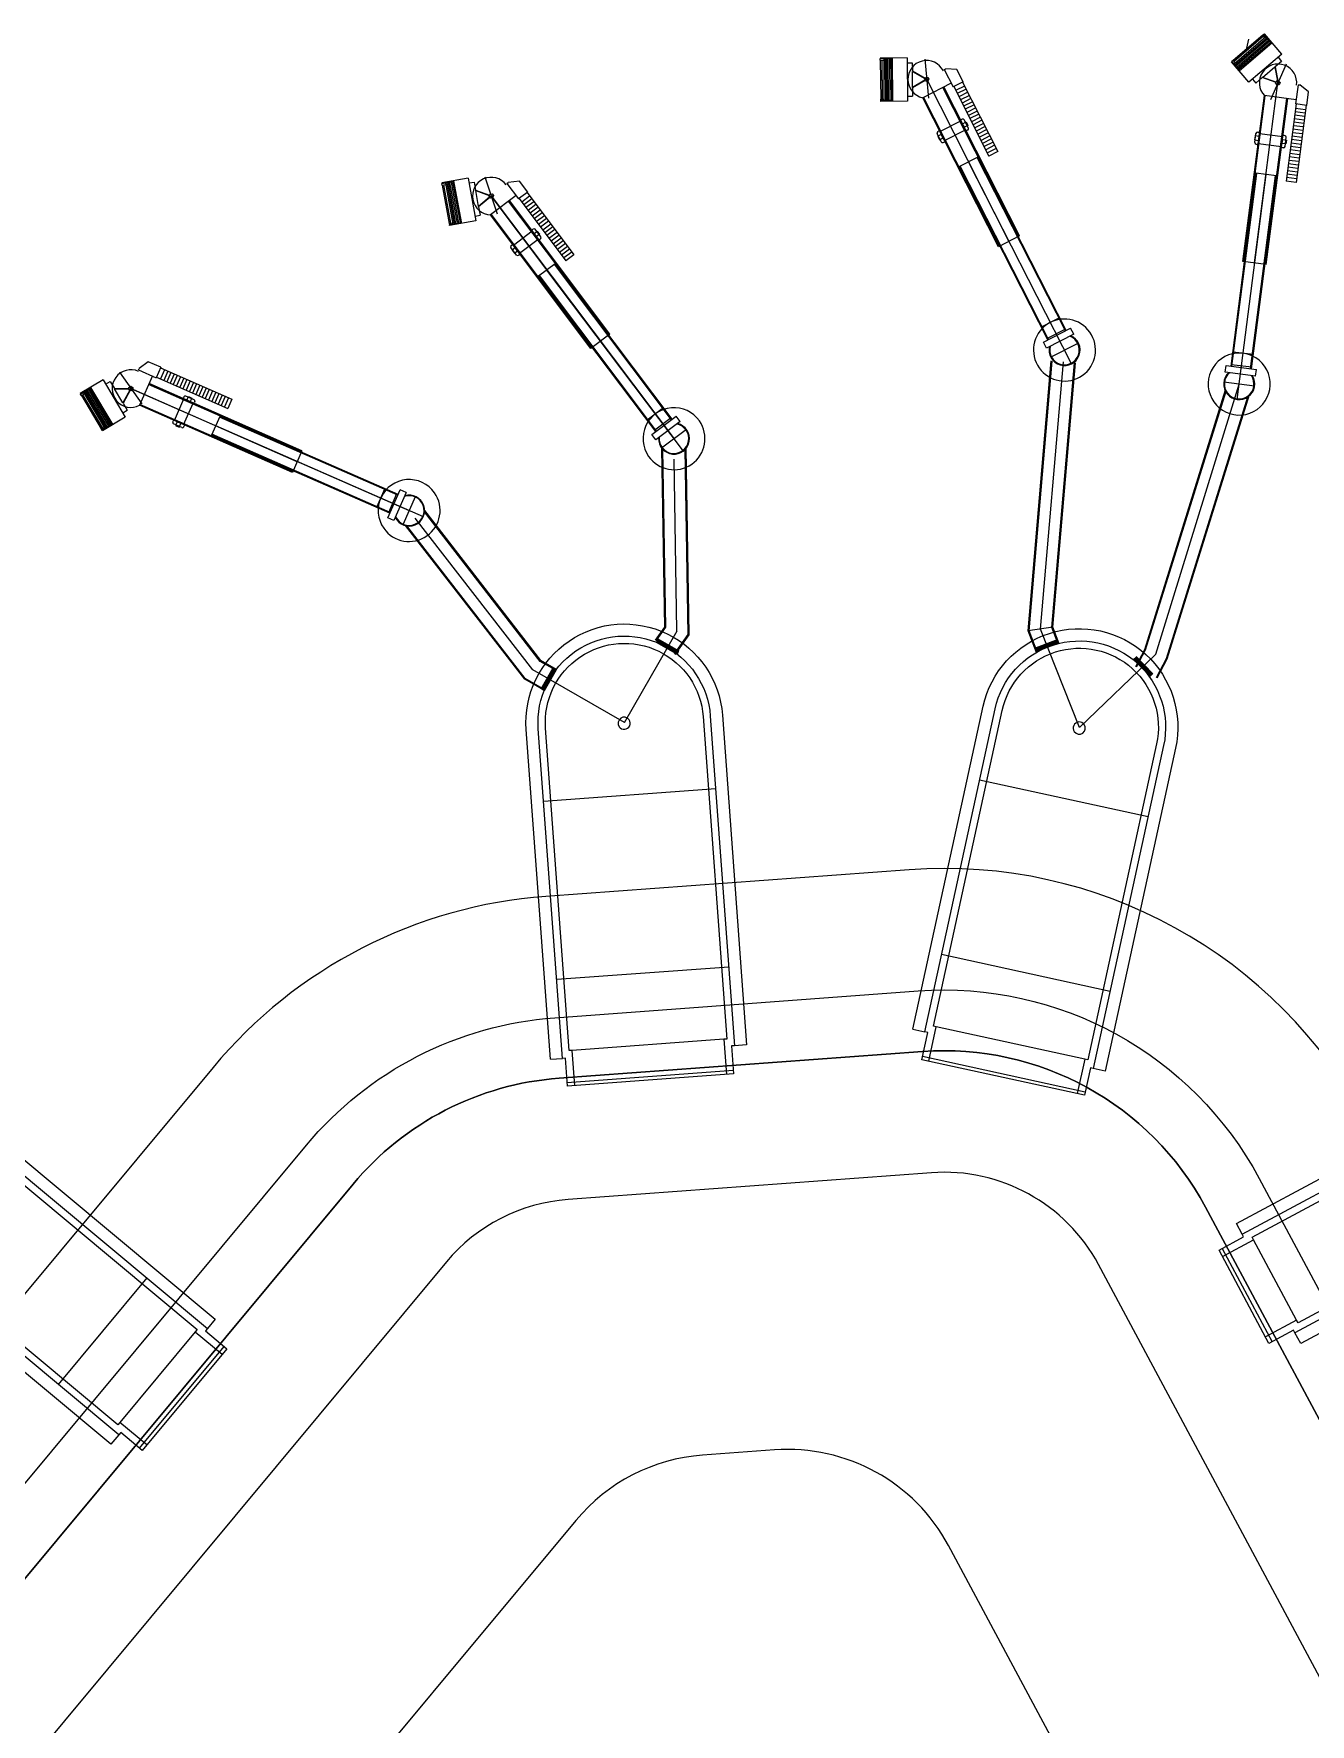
# Model space of a CAD drawing. Header units: millimetres. Extents: x 152904052 to 153933663, y 538271515 to 539240469.
# Drawn here: x 153549553 to 153550604, y 539115030 to 539116421 of the extents above; entities that cross this region are included whole.
import ezdxf

# ---------------------------------------------------------------- set-up
doc = ezdxf.new("R2010")
doc.units = ezdxf.units.MM
doc.layers.add('BORD', color=7, linetype='Continuous')

msp = doc.modelspace()

# ---------------------------------------------------------------- linework, layer by layer
at = {"layer": 'BORD', "color": 133, "flags": 128}
for points in [[(153550566.1, 539116420.9), (153550565.6, 539116420.4)], [(153550580.3, 539116404.1), (153550566.1, 539116420.9)], [(153550564.7, 539116419.7), (153550540.3, 539116398.9)], [(153550565.4, 539116418.8), (153550541.1, 539116398)], [(153550567.3, 539116418.3), (153550541.2, 539116396)], [(153550568.1, 539116417.4), (153550541.9, 539116395.1)], [(153550568.8, 539116416.6), (153550542.6, 539116394.3)], [(153550569.6, 539116415.7), (153550543.5, 539116393.3)], [(153550570.5, 539116414.7), (153550544.3, 539116392.4)], [(153550571.3, 539116413.7), (153550545.1, 539116391.4)], [(153550572.4, 539116413.4), (153550545.3, 539116390.2)], [(153550551.6, 539116408.9), (153550553.3, 539116416.4)], [(153550552.5, 539116409.3), (153550553.2, 539116408.4)], [(153550564.6, 539116419.7), (153550565.5, 539116420.5)], [(153550564.6, 539116419.7), (153550566.4, 539116417.6)], [(153550571.9, 539116413), (153550565.5, 539116420.5)], [(153550259.7, 539116400.4), (153550249.8, 539116400.3)], [(153550249.8, 539116399.1), (153550249.8, 539116400.3)], [(153550249.8, 539116399.1), (153550252.7, 539116399.1)], [(153550271.9, 539116401.1), (153550249.9, 539116400.9)], [(153550249.9, 539116400.9), (153550249.9, 539116400.3)], [(153550249.9, 539116399.1), (153550250.2, 539116367.1)], [(153550251.1, 539116399.1), (153550251.3, 539116367.1)], [(153550252.7, 539116400.3), (153550252.9, 539116365.9)], [(153550253.8, 539116400.3), (153550254.1, 539116365.9)], [(153550254.9, 539116400.3), (153550255.2, 539116365.9)], [(153550256.2, 539116400.4), (153550256.5, 539116366)], [(153550257.5, 539116400.4), (153550257.8, 539116366)], [(153550258.7, 539116400.4), (153550259, 539116366)], [(153550259.7, 539116401), (153550260, 539116365.3)], [(153550271.9, 539116401.1), (153550272.2, 539116365.4)], [(153550271.9, 539116397.1), (153550276.2, 539116397.1)], [(153550276.2, 539116397.1), (153550276.3, 539116390.3)], [(153550286.5, 539116399.9), (153550289.5, 539116368)], [(153550538.9, 539116397.7), (153550539.4, 539116398.1)], [(153550553.2, 539116381), (153550538.9, 539116397.7)], [(153550540.2, 539116399), (153550539.3, 539116398.2)], [(153550545.7, 539116390.7), (153550539.3, 539116398.2)], [(153550540.2, 539116399), (153550542.1, 539116396.8)], [(153550580.3, 539116404.1), (153550553.2, 539116381)], [(153550564.5, 539116385), (153550574.5, 539116393.6)], [(153550583.9, 539116395.8), (153550571, 539116366.5)], [(153550574.5, 539116393.6), (153550576.7, 539116381.9)], [(153550580, 539116398.2), (153550574.8, 539116393.8)], [(153550574.8, 539116393.8), (153550577, 539116382)], [(153550577.3, 539116401.5), (153550580, 539116398.2)], [(153550250.1, 539116383.1), (153550251.2, 539116383.1)], [(153550276.3, 539116390.3), (153550286.7, 539116384.3)], [(153550276.4, 539116376.7), (153550276.3, 539116389.9)], [(153550276.3, 539116389.9), (153550286.6, 539116384.1)], [(153550286.6, 539116382.7), (153550276.4, 539116376.7)], [(153550286.8, 539116382.5), (153550276.4, 539116376.4)], [(153550308.3, 539116380.2), (153550284.8, 539116368.3)], [(153550286.6, 539116384.1), (153550286.2, 539116383.4)], [(153550286.2, 539116383.4), (153550289.9, 539116383.4)], [(153550286.2, 539116383.4), (153550286.6, 539116382.7)], [(153550286.7, 539116384.3), (153550287.1, 539116385)], [(153550287.1, 539116381.8), (153550286.8, 539116382.5)], [(153550287.1, 539116385), (153550289, 539116385)], [(153550289, 539116381.8), (153550287.1, 539116381.8)], [(153550288.1, 539116381.8), (153550288, 539116385)], [(153550289, 539116385), (153550289.9, 539116383.4)], [(153550289.9, 539116383.4), (153550289, 539116381.8)], [(153550302.6, 539116391.4), (153550303.8, 539116392)], [(153550302.6, 539116391.4), (153550309.9, 539116377.1)], [(153550313, 539116391.5), (153550303.8, 539116392)], [(153550318.2, 539116381.4), (153550309.9, 539116377.1)], [(153550318.2, 539116381.4), (153550313, 539116391.5)], [(153550317.6, 539116381.1), (153550346.6, 539116324)], [(153550556.2, 539116383.6), (153550559, 539116380.3)], [(153550564.2, 539116384.8), (153550559, 539116380.3)], [(153550575.6, 539116380.7), (153550564.2, 539116384.8)], [(153550575.7, 539116381), (153550564.5, 539116385)], [(153550575.3, 539116380), (153550575.6, 539116380.7)], [(153550576.5, 539116378.6), (153550575.3, 539116380)], [(153550575.9, 539116381.8), (153550575.7, 539116381)], [(153550576.7, 539116381.9), (153550575.9, 539116381.8)], [(153550575.9, 539116381.8), (153550578.3, 539116378.9)], [(153550575.9, 539116379.3), (153550578.3, 539116381.4)], [(153550578.3, 539116378.9), (153550576.5, 539116378.6)], [(153550577, 539116382), (153550577.7, 539116382.1)], [(153550577.7, 539116382.1), (153550578.9, 539116380.7)], [(153550578.9, 539116380.7), (153550578.3, 539116378.9)], [(153550593.8, 539116379), (153550591.7, 539116363.1)], [(153550593.8, 539116379), (153550595.1, 539116378.9)], [(153550250.1, 539116367.1), (153550252.9, 539116367.1)], [(153550250.1, 539116367.1), (153550250.1, 539116365.9)], [(153550260, 539116366), (153550250.1, 539116365.9)], [(153550250.2, 539116365.2), (153550250.2, 539116365.9)], [(153550272.2, 539116365.4), (153550250.2, 539116365.2)], [(153550272.2, 539116369.5), (153550276.4, 539116369.5)], [(153550276.4, 539116376.4), (153550276.4, 539116369.5)], [(153550347.1, 539116245.7), (153550284.8, 539116368.3)], [(153550347.8, 539116246.1), (153550285.5, 539116368.7)], [(153550363.7, 539116254.2), (153550301.5, 539116376.8)], [(153550364.4, 539116254.5), (153550302.2, 539116377.1)], [(153550310.3, 539116377.4), (153550339.3, 539116320.3)], [(153550319.3, 539116377.9), (153550311.9, 539116374.2)], [(153550320.6, 539116375.3), (153550313.2, 539116371.6)], [(153550321.9, 539116372.7), (153550314.5, 539116369)], [(153550323.2, 539116370.2), (153550315.8, 539116366.5)], [(153550324.5, 539116367.6), (153550317.2, 539116363.9)], [(153550325.8, 539116365), (153550318.5, 539116361.3)], [(153550548.3, 539116233.6), (153550566.1, 539116370)], [(153550549.1, 539116233.5), (153550566.8, 539116369.9)], [(153550592.1, 539116366.6), (153550566.1, 539116370)], [(153550566.8, 539116231.2), (153550584.6, 539116367.6)], [(153550567.6, 539116231.1), (153550585.3, 539116367.5)], [(153550602.4, 539116373.2), (153550595.1, 539116378.9)], [(153550601, 539116361.9), (153550602.4, 539116373.2)], [(153550327.1, 539116362.5), (153550319.8, 539116358.8)], [(153550328.4, 539116359.9), (153550321.1, 539116356.2)], [(153550329.7, 539116357.3), (153550322.4, 539116353.6)], [(153550331, 539116354.8), (153550323.7, 539116351.1)], [(153550332.3, 539116352.2), (153550325, 539116348.5)], [(153550592.2, 539116363.1), (153550583.9, 539116299.6)], [(153550599.1, 539116352.7), (153550591, 539116353.8)], [(153550599.5, 539116355.6), (153550591.4, 539116356.7)], [(153550601, 539116361.9), (153550591.7, 539116363.1)], [(153550599.9, 539116358.4), (153550591.7, 539116359.5)], [(153550600.3, 539116362), (153550592.1, 539116298.5)], [(153550300.1, 539116332), (153550296.7, 539116338.8)], [(153550297.2, 539116340.4), (153550297.9, 539116340.8)], [(153550300.1, 539116338), (153550297.2, 539116336.6)], [(153550299, 539116340.4), (153550316.3, 539116349.2)], [(153550301.5, 539116335.2), (153550300.1, 539116338)], [(153550302.8, 539116333), (153550320.1, 539116341.8)], [(153550317.4, 539116350.7), (153550316.7, 539116350.3)], [(153550317.6, 539116346.9), (153550320.5, 539116348.4)], [(153550319.1, 539116344.1), (153550317.6, 539116346.9)], [(153550322.5, 539116343.3), (153550319, 539116350.1)], [(153550321.9, 539116345.5), (153550319.1, 539116344.1)], [(153550320.5, 539116348.4), (153550321.9, 539116345.5)], [(153550322, 539116341.7), (153550321.2, 539116341.3)], [(153550333.6, 539116349.7), (153550326.3, 539116345.9)], [(153550334.9, 539116347.1), (153550327.6, 539116343.4)], [(153550336.2, 539116344.5), (153550328.9, 539116340.8)], [(153550337.5, 539116342), (153550330.2, 539116338.2)], [(153550338.8, 539116339.4), (153550331.5, 539116335.7)], [(153550558.2, 539116331.4), (153550559.1, 539116338.9)], [(153550560.5, 539116339.9), (153550561.3, 539116339.8)], [(153550562, 539116338.9), (153550581.3, 539116336.4)], [(153550597.3, 539116338.5), (153550589.1, 539116339.5)], [(153550597.6, 539116341.3), (153550589.5, 539116342.4)], [(153550598, 539116344.2), (153550589.9, 539116345.2)], [(153550598.4, 539116347), (153550590.2, 539116348.1)], [(153550598.7, 539116349.9), (153550590.6, 539116350.9)], [(153550297.2, 539116336.6), (153550298.7, 539116333.7)], [(153550298.7, 539116333.7), (153550301.5, 539116335.2)], [(153550301.7, 539116331.5), (153550302.5, 539116331.8)], [(153550340.1, 539116336.8), (153550332.8, 539116333.1)], [(153550341.4, 539116334.3), (153550334.1, 539116330.6)], [(153550342.7, 539116331.7), (153550335.4, 539116328)], [(153550344, 539116329.1), (153550336.7, 539116325.4)], [(153550345.3, 539116326.6), (153550338, 539116322.9)], [(153550346.6, 539116324), (153550339.3, 539116320.3)], [(153550558.4, 539116336.8), (153550558, 539116333.6)], [(153550558, 539116333.6), (153550561.2, 539116333.2)], [(153550561.6, 539116336.4), (153550558.4, 539116336.8)], [(153550559.2, 539116330), (153550560, 539116329.9)], [(153550560.9, 539116330.7), (153550580.2, 539116328.1)], [(153550561.2, 539116333.2), (153550561.6, 539116336.4)], [(153550580.6, 539116330.7), (153550581.1, 539116333.8)], [(153550583.8, 539116330.2), (153550580.6, 539116330.7)], [(153550581.7, 539116327.1), (153550580.9, 539116327.2)], [(153550581.1, 539116333.8), (153550584.2, 539116333.4)], [(153550583, 539116337), (153550582.2, 539116337.1)], [(153550583.1, 539116328.1), (153550584, 539116335.7)], [(153550584.2, 539116333.4), (153550583.8, 539116330.2)], [(153550595.4, 539116324.2), (153550587.3, 539116325.3)], [(153550595.8, 539116327.1), (153550587.6, 539116328.1)], [(153550596.2, 539116329.9), (153550588, 539116331)], [(153550596.5, 539116332.8), (153550588.4, 539116333.8)], [(153550596.9, 539116335.6), (153550588.8, 539116336.7)], [(153550330.2, 539116319.4), (153550315.1, 539116311.7)], [(153550387.7, 539116169), (153550315.1, 539116311.7)], [(153550388.4, 539116169.3), (153550315.7, 539116312)], [(153550407.3, 539116149.3), (153550322.6, 539116315.5)], [(153550402.2, 539116176.4), (153550329.6, 539116319)], [(153550402.9, 539116176.7), (153550330.2, 539116319.4)], [(153550593.6, 539116310), (153550585.4, 539116311)], [(153550593.9, 539116312.8), (153550585.8, 539116313.9)], [(153550594.3, 539116315.7), (153550586.2, 539116316.7)], [(153550594.7, 539116318.5), (153550586.5, 539116319.6)], [(153550595, 539116321.4), (153550586.9, 539116322.4)], [(153549910.7, 539116302.1), (153549889.1, 539116298.1)], [(153549898.8, 539116299.3), (153549889.1, 539116297.5)], [(153549889.1, 539116298.1), (153549889.2, 539116297.5)], [(153549889.3, 539116296.3), (153549889.1, 539116297.5)], [(153549889.3, 539116296.3), (153549892.1, 539116296.8)], [(153549889.4, 539116296.3), (153549895.1, 539116264.8)], [(153549890.5, 539116296.5), (153549896.2, 539116265)], [(153549891.9, 539116298), (153549898, 539116264.1)], [(153549893, 539116298.2), (153549899.2, 539116264.4)], [(153549894.1, 539116298.4), (153549900.2, 539116264.6)], [(153549895.4, 539116298.6), (153549901.5, 539116264.8)], [(153549896.6, 539116298.9), (153549902.8, 539116265)], [(153549897.9, 539116299.1), (153549904, 539116265.2)], [(153549898.7, 539116299.9), (153549905.1, 539116264.8)], [(153549910.7, 539116302.1), (153549917.1, 539116267)], [(153549911.4, 539116298.1), (153549915.6, 539116298.9)], [(153549915.6, 539116298.9), (153549916.8, 539116292.1)], [(153549924.4, 539116303.1), (153549934.5, 539116272.7)], [(153549942.6, 539116297.8), (153549943.6, 539116298.6)], [(153549942.6, 539116297.8), (153549952.2, 539116285)], [(153549952.8, 539116299.7), (153549943.6, 539116298.6)], [(153549959.7, 539116290.6), (153549952.8, 539116299.7)], [(153550538.6, 539116147.3), (153550559.1, 539116306.1)], [(153550539.3, 539116147.3), (153550559.8, 539116306)], [(153550543.6, 539116120), (153550567.5, 539116305)], [(153550554.7, 539116145.3), (153550575.2, 539116304)], [(153550555.5, 539116145.2), (153550575.9, 539116303.9)], [(153550575.9, 539116304), (153550559.1, 539116306.1)], [(153550592.1, 539116298.5), (153550583.9, 539116299.6)], [(153550592.4, 539116301.4), (153550584.3, 539116302.5)], [(153550592.8, 539116304.2), (153550584.7, 539116305.3)], [(153550593.2, 539116307.1), (153550585.1, 539116308.2)], [(153549916.8, 539116292.1), (153549928.2, 539116288.1)], [(153549919.3, 539116278.8), (153549916.9, 539116291.8)], [(153549916.9, 539116291.8), (153549928.1, 539116287.8)], [(153549928.3, 539116286.5), (153549919.3, 539116278.8)], [(153549928.5, 539116286.2), (153549919.3, 539116278.4)], [(153549928.1, 539116287.8), (153549927.8, 539116287)], [(153549927.8, 539116287), (153549931.5, 539116287.7)], [(153549927.8, 539116287), (153549928.3, 539116286.5)], [(153549928.2, 539116288.1), (153549928.4, 539116288.8)], [(153549928.4, 539116288.8), (153549930.3, 539116289.1)], [(153549929, 539116285.6), (153549928.5, 539116286.2)], [(153549930.8, 539116286), (153549929, 539116285.6)], [(153549950.1, 539116287.7), (153549929.1, 539116271.9)], [(153549929.9, 539116285.8), (153549929.4, 539116289)], [(153549929.6, 539116287.4), (153550080.1, 539116087.7)], [(153549930.3, 539116289.1), (153549931.5, 539116287.7)], [(153549931.5, 539116287.7), (153549930.8, 539116286)], [(153550026.6, 539116173.3), (153549944, 539116283.2)], [(153550027.2, 539116173.7), (153549944.6, 539116283.6)], [(153549959.7, 539116290.6), (153549952.2, 539116285)], [(153549952.6, 539116285.3), (153549991.1, 539116234.1)], [(153549961.3, 539116287.3), (153549954.8, 539116282.4)], [(153549963, 539116285), (153549956.5, 539116280.1)], [(153549964.8, 539116282.7), (153549958.2, 539116277.8)], [(153549959.2, 539116290.2), (153549997.6, 539116239)], [(153549892.2, 539116280.6), (153549893.4, 539116280.8)], [(153549916.4, 539116270.9), (153549920.5, 539116271.7)], [(153549919.3, 539116278.4), (153549920.5, 539116271.7)], [(153550011.7, 539116162), (153549929.1, 539116271.9)], [(153550012.3, 539116162.5), (153549929.7, 539116272.4)], [(153549966.5, 539116280.4), (153549960, 539116275.5)], [(153549968.2, 539116278.1), (153549961.7, 539116273.2)], [(153549970, 539116275.8), (153549963.4, 539116270.9)], [(153549971.7, 539116273.5), (153549965.1, 539116268.6)], [(153549973.4, 539116271.2), (153549966.9, 539116266.3)], [(153549975.1, 539116268.9), (153549968.6, 539116264)], [(153549895, 539116264.8), (153549897.8, 539116265.3)], [(153549895, 539116264.8), (153549895.2, 539116263.6)], [(153549905, 539116265.4), (153549895.2, 539116263.6)], [(153549895.4, 539116263), (153549895.3, 539116263.7)], [(153549917.1, 539116267), (153549895.4, 539116263)], [(153549947.9, 539116246.9), (153549963.4, 539116258.6)], [(153549964.3, 539116260.2), (153549963.6, 539116259.7)], [(153549965.1, 539116256.6), (153549967.6, 539116258.5)], [(153549967, 539116254), (153549965.1, 539116256.6)], [(153549970.5, 539116253.9), (153549965.9, 539116260)], [(153549969.6, 539116255.9), (153549967, 539116254)], [(153549967.6, 539116258.5), (153549969.6, 539116255.9)], [(153549976.9, 539116266.6), (153549970.3, 539116261.7)], [(153549978.6, 539116264.3), (153549972.1, 539116259.4)], [(153549980.3, 539116262), (153549973.8, 539116257.1)], [(153549982.1, 539116259.7), (153549975.5, 539116254.8)], [(153549983.8, 539116257.4), (153549977.2, 539116252.5)], [(153549985.5, 539116255.1), (153549979, 539116250.2)], [(153550364.4, 539116254.5), (153550347.1, 539116245.7)], [(153549950.4, 539116238.8), (153549945.9, 539116244.9)], [(153549946.1, 539116246.6), (153549946.8, 539116247.1)], [(153549949.4, 539116244.8), (153549946.8, 539116242.9)], [(153549946.8, 539116242.9), (153549948.7, 539116240.3)], [(153549948.7, 539116240.3), (153549951.3, 539116242.2)], [(153549951.3, 539116242.2), (153549949.4, 539116244.8)], [(153549952.9, 539116240.3), (153549968.4, 539116251.9)], [(153549970.3, 539116252.2), (153549969.6, 539116251.7)], [(153549987.2, 539116252.8), (153549980.7, 539116247.9)], [(153549989, 539116250.5), (153549982.4, 539116245.6)], [(153549990.7, 539116248.2), (153549984.1, 539116243.3)], [(153549992.4, 539116245.9), (153549985.9, 539116241)], [(153549994.2, 539116243.6), (153549987.6, 539116238.7)], [(153549995.9, 539116241.3), (153549989.3, 539116236.4)], [(153549952.1, 539116238.6), (153549952.8, 539116239.1)], [(153549982.3, 539116231.6), (153549968.7, 539116221.4)], [(153550087.8, 539116077.5), (153549975.5, 539116226.5)], [(153550078, 539116103.3), (153549981.7, 539116231.2)], [(153550078.6, 539116103.8), (153549982.3, 539116231.6)], [(153549997.6, 539116239), (153549991.1, 539116234.1)], [(153550567.6, 539116231.1), (153550548.3, 539116233.6)], [(153550065.1, 539116093.5), (153549968.7, 539116221.4)], [(153550065.7, 539116094), (153549969.3, 539116221.9)], [(153550397.5, 539116187.2), (153550382.4, 539116179.5)], [(153550027.2, 539116173.7), (153550011.7, 539116162)], [(153550384.1, 539116167.1), (153550406.5, 539116178.6)], [(153550409.1, 539116173.6), (153550386.6, 539116162.2)], [(153550402.3, 539116177.9), (153550387.2, 539116170.2)], [(153550409.1, 539116173.6), (153550406.5, 539116178.6)], [(153550386.6, 539116162.2), (153550384.1, 539116167.1)], [(153550412.9, 539116166.4), (153550390.2, 539116154.9)], [(153550557, 539116156.9), (153550540.1, 539116159)], [(153549623.6, 539116142.5), (153549642, 539116116.3)], [(153549639.3, 539116144.3), (153549639.8, 539116145.5)], [(153549639.3, 539116144.3), (153549654, 539116137.9)], [(153549647.3, 539116151), (153549639.8, 539116145.5)], [(153549657.7, 539116146.5), (153549647.3, 539116151)], [(153549657.7, 539116146.5), (153549654, 539116137.9)], [(153549657.5, 539116145.9), (153549716.1, 539116120.1)], [(153549660.8, 539116144.4), (153549657.5, 539116136.9)], [(153549663.4, 539116143.3), (153549660.1, 539116135.7)], [(153550371.6, 539115929.6), (153550390.6, 539116151.7)], [(153550372.3, 539115929.7), (153550391.4, 539116151.6)], [(153550381.7, 539115931), (153550400.6, 539116151)], [(153550391.1, 539115932.4), (153550409.8, 539116150.2)], [(153550391.9, 539115932.5), (153550410.6, 539116150.2)], [(153550533.8, 539116142.4), (153550534.5, 539116147.9)], [(153550534.5, 539116147.9), (153550559.5, 539116144.6)], [(153550555.6, 539116146.5), (153550538.8, 539116148.6)], [(153550558.8, 539116139.1), (153550559.5, 539116144.6)], [(153549610.2, 539116136), (153549591.3, 539116124.8)], [(153549600.1, 539116129.2), (153549591.6, 539116124.1)], [(153549599.3, 539116128.7), (153549616.9, 539116099.2)], [(153549599.8, 539116129.8), (153549618.1, 539116099.1)], [(153549610.2, 539116136), (153549628.5, 539116105.4)], [(153549612.3, 539116132.6), (153549616, 539116134.7)], [(153549616, 539116134.7), (153549619.5, 539116128.9)], [(153549619.5, 539116128.9), (153549631.5, 539116129)], [(153549619.6, 539116128.6), (153549631.5, 539116128.7)], [(153549626.4, 539116117.2), (153549619.6, 539116128.6)], [(153549631.5, 539116129.8), (153549633.1, 539116130.8)], [(153549631.5, 539116128), (153549634.7, 539116129.9)], [(153549631.5, 539116129), (153549631.5, 539116129.8)], [(153549631.5, 539116128.7), (153549631.5, 539116128)], [(153549633.9, 539116127.5), (153549632.3, 539116130.3)], [(153549633.1, 539116130.8), (153549634.7, 539116129.9)], [(153549633.1, 539116128.9), (153549862.1, 539116028.6)], [(153549634.7, 539116129.9), (153549634.7, 539116128)], [(153549650.8, 539116139.3), (153549640.2, 539116115.2)], [(153549773.6, 539116077), (153549647.7, 539116132.3)], [(153549773.9, 539116077.6), (153549648, 539116133)], [(153549654.2, 539116138.4), (153549712.8, 539116112.6)], [(153549666, 539116142.1), (153549662.7, 539116134.6)], [(153549668.7, 539116140.9), (153549665.4, 539116133.4)], [(153549671.3, 539116139.8), (153549668, 539116132.3)], [(153549673.9, 539116138.6), (153549670.6, 539116131.1)], [(153549676.6, 539116137.5), (153549673.3, 539116130)], [(153549679.2, 539116136.3), (153549675.9, 539116128.8)], [(153549681.8, 539116135.2), (153549678.5, 539116127.6)], [(153549684.5, 539116134), (153549681.2, 539116126.5)], [(153549687.1, 539116132.8), (153549683.8, 539116125.3)], [(153549689.7, 539116131.7), (153549686.4, 539116124.2)], [(153549692.4, 539116130.5), (153549689.1, 539116123)], [(153549695, 539116129.4), (153549691.7, 539116121.9)], [(153550476.8, 539115910.3), (153550545.3, 539116132.7)], [(153550557.9, 539116131), (153550532.6, 539116134.3)], [(153550558.8, 539116139.1), (153550533.8, 539116142.4)], [(153549591.3, 539116124.8), (153549591.7, 539116124.2)], [(153549592.2, 539116123.1), (153549591.6, 539116124.1)], [(153549592.2, 539116123.1), (153549594.6, 539116124.6)], [(153549592.3, 539116123.2), (153549608.7, 539116095.7)], [(153549593.3, 539116123.8), (153549609.7, 539116096.3)], [(153549594, 539116125.6), (153549611.7, 539116096.1)], [(153549595.1, 539116126.2), (153549612.7, 539116096.7)], [(153549596, 539116126.8), (153549613.6, 539116097.2)], [(153549597.1, 539116127.4), (153549614.7, 539116097.9)], [(153549598.2, 539116128.1), (153549615.8, 539116098.5)], [(153549632.2, 539116127.6), (153549626.4, 539116117.2)], [(153549632.5, 539116127.5), (153549626.6, 539116116.9)], [(153549626.6, 539116116.9), (153549630.1, 539116111.1)], [(153549631.5, 539116128), (153549632.2, 539116127.6)], [(153549633.2, 539116127.1), (153549632.5, 539116127.5)], [(153549634.7, 539116128), (153549633.2, 539116127.1)], [(153549766.1, 539116059.9), (153549640.2, 539116115.2)], [(153549766.4, 539116060.6), (153549640.5, 539116115.9)], [(153549668.9, 539116102.6), (153549676.7, 539116120.4)], [(153549676.6, 539116122.2), (153549676.3, 539116121.4)], [(153549676.5, 539116099.2), (153549684.3, 539116117)], [(153549685.2, 539116119.8), (153549678.2, 539116122.8)], [(153549679.1, 539116119.4), (153549680.4, 539116122.4)], [(153549682, 539116118.2), (153549679.1, 539116119.4)], [(153549680.4, 539116122.4), (153549683.3, 539116121.1)], [(153549683.3, 539116121.1), (153549682, 539116118.2)], [(153549685.8, 539116118.2), (153549685.4, 539116117.4)], [(153549697.6, 539116128.2), (153549694.3, 539116120.7)], [(153549700.3, 539116127), (153549697, 539116119.5)], [(153549702.9, 539116125.9), (153549699.6, 539116118.4)], [(153549705.5, 539116124.7), (153549702.2, 539116117.2)], [(153549708.2, 539116123.6), (153549704.9, 539116116.1)], [(153549710.8, 539116122.4), (153549707.5, 539116114.9)], [(153549713.4, 539116121.3), (153549710.1, 539116113.8)], [(153549716.1, 539116120.1), (153549712.8, 539116112.6)], [(153550467.6, 539115914.3), (153550534.1, 539116127.8)], [(153550468.3, 539115914), (153550534.6, 539116126.8)], [(153550485.4, 539115906.8), (153550552.8, 539116123.1)], [(153550486.1, 539115906.5), (153550553.9, 539116124)], [(153549600.5, 539116109.4), (153549601.5, 539116110)], [(153549628.5, 539116105.4), (153549609.7, 539116094.1)], [(153549626.5, 539116108.9), (153549630.1, 539116111.1)], [(153549667.5, 539116101.4), (153549667.8, 539116102.2)], [(153549671.2, 539116101.5), (153549669.9, 539116098.5)], [(153549674.1, 539116100.2), (153549671.2, 539116101.5)], [(153549706.3, 539116106.1), (153549699.5, 539116090.6)], [(153549852.7, 539116041.2), (153549706, 539116105.4)], [(153549853, 539116041.9), (153549706.3, 539116106.1)], [(153550071.5, 539116113.2), (153550058, 539116103)], [(153550061.8, 539116091.1), (153550081.9, 539116106.2)], [(153550077.9, 539116104.8), (153550064.3, 539116094.6)], [(153550085.3, 539116101.8), (153550065.1, 539116086.7)], [(153550085.3, 539116101.8), (153550081.9, 539116106.2)], [(153549608.6, 539116095.6), (153549611.1, 539116097.1)], [(153549608.6, 539116095.6), (153549609.2, 539116094.6)], [(153549617.7, 539116099.7), (153549609.2, 539116094.6)], [(153549609.7, 539116094.1), (153549609.3, 539116094.7)], [(153549675, 539116096.8), (153549668.1, 539116099.9)], [(153549669.9, 539116098.5), (153549672.8, 539116097.2)], [(153549672.8, 539116097.2), (153549674.1, 539116100.2)], [(153549676.6, 539116097.4), (153549677, 539116098.2)], [(153549846.1, 539116026.3), (153549699.5, 539116090.6)], [(153549846.4, 539116027), (153549699.8, 539116091.3)], [(153549873.8, 539116023.5), (153549702.9, 539116098.3)], [(153550065.1, 539116086.7), (153550061.8, 539116091.1)], [(153550090.3, 539116095.4), (153550069.9, 539116080)], [(153549773.9, 539116077.6), (153549766.1, 539116059.9)], [(153550072.5, 539115932.7), (153550070.2, 539116079.7)], [(153550073.3, 539115932.5), (153550070.9, 539116078.9)], [(153550091.8, 539115926.7), (153550089.4, 539116079)], [(153550092.6, 539115926.4), (153550090.1, 539116079.9)], [(153550082.5, 539115929.6), (153550080.3, 539116070.8)], [(153549842.2, 539116046.6), (153549835.3, 539116031)], [(153549844.5, 539116022.6), (153549854.6, 539116045.6)], [(153549859.7, 539116043.4), (153549854.6, 539116045.6)], [(153549851.8, 539116042.4), (153549845, 539116026.8)], [(153549859.7, 539116043.4), (153549849.6, 539116020.3)], [(153549867.2, 539116040.3), (153549857, 539116016.9)], [(153549849.6, 539116020.3), (153549844.5, 539116022.6)], [(153549963.8, 539115897.4), (153549867, 539116022.4)], [(153549970, 539115904.5), (153549874.8, 539116027.4)], [(153549970.5, 539115905.1), (153549874.9, 539116028.5)], [(153549957.2, 539115889.7), (153549859.1, 539116016.2)], [(153549957.7, 539115890.3), (153549860.2, 539116016)], [(153550039.3, 539115854.1), (153550082.6, 539115929.6)], [(153550064.8, 539115921.8), (153550072.5, 539115932.7)], [(153550065.4, 539115921.4), (153550073.3, 539115932.5)], [(153550083, 539115910.2), (153550065.6, 539115920.1)], [(153550083.2, 539115910.6), (153550065.8, 539115920.5)], [(153550083.4, 539115911), (153550066.1, 539115921)], [(153550083.7, 539115911.5), (153550066.3, 539115921.4)], [(153550083.9, 539115911.9), (153550066.6, 539115921.8)], [(153550084.2, 539115912.3), (153550066.8, 539115922.3)], [(153550084.4, 539115912.8), (153550067.1, 539115922.7)], [(153550080.5, 539115910.7), (153550091.8, 539115926.7)], [(153550081.1, 539115910.2), (153550092.6, 539115926.4)], [(153550391.8, 539115932.6), (153550371.6, 539115929.5)], [(153550378.4, 539115911.8), (153550371.6, 539115929.6)], [(153550379, 539115912.2), (153550372.3, 539115929.7)], [(153550377.2, 539115915.3), (153550395.8, 539115922.6)], [(153550377.4, 539115914.8), (153550396, 539115922.1)], [(153550377.6, 539115914.3), (153550396.2, 539115921.7)], [(153550377.8, 539115913.9), (153550396.4, 539115921.2)], [(153550378, 539115913.4), (153550396.6, 539115920.7)], [(153550378.1, 539115912.9), (153550396.7, 539115920.3)], [(153550413.9, 539115850.2), (153550381.7, 539115931)], [(153550396.3, 539115918.8), (153550391.1, 539115932.4)], [(153550397, 539115919), (153550391.9, 539115932.5)], [(153550378.3, 539115912.5), (153550396.9, 539115919.8)], [(153550413.9, 539115850.2), (153550476.8, 539115910.3)], [(153550472.2, 539115892), (153550458.3, 539115906.4)], [(153550472.5, 539115892.4), (153550458.7, 539115906.8)], [(153550472.9, 539115892.7), (153550459, 539115907.1)], [(153550473.2, 539115893.1), (153550459.4, 539115907.5)], [(153550473.6, 539115893.4), (153550459.7, 539115907.8)], [(153550474, 539115893.7), (153550460.1, 539115908.2)], [(153550460.2, 539115900.2), (153550467.6, 539115914.3)], [(153550474.3, 539115894.1), (153550460.5, 539115908.5)], [(153550460.9, 539115900), (153550468.3, 539115914)], [(153550477.2, 539115891.3), (153550485.4, 539115906.8)], [(153550477.8, 539115890.9), (153550486.1, 539115906.5)], [(153550039.3, 539115854.1), (153549963.8, 539115897.4)], [(153549982.9, 539115897.2), (153549970, 539115904.5)], [(153549983.3, 539115897.8), (153549970.5, 539115905.1)], [(153549970.8, 539115881.9), (153549980.7, 539115899.2)], [(153549971.2, 539115881.6), (153549981.1, 539115899)], [(153549971.6, 539115881.4), (153549981.6, 539115898.7)], [(153549972.1, 539115881.1), (153549982, 539115898.5)], [(153549972.5, 539115880.9), (153549982.4, 539115898.3)], [(153549972.9, 539115880.6), (153549982.9, 539115898)], [(153549973.4, 539115880.4), (153549983.3, 539115897.8)], [(153549973.4, 539115880.4), (153549957.2, 539115889.7)], [(153549973.7, 539115881.1), (153549957.7, 539115890.3)], [(153550114.4, 539115799.7), (153549972.8, 539115789.3)], [(153550470.4, 539115776.6), (153550331.6, 539115806.8)], [(153550439, 539115632.9), (153550300.3, 539115663.2)], [(153550125.2, 539115653), (153549983.6, 539115642.6)], [(153550292, 539115483.7), (153549992.9, 539115461.7)], [(153549892.8, 539115410.3), (153549508.7, 539114949.3)], [(153551187.4, 539113994.7), (153550429.5, 539115408.1)], [(153549646.1, 539115397.2), (153549573.1, 539115309.6)], [(153550162.9, 539115255.6), (153550103.6, 539115251.3)], [(153549999.4, 539115197.7), (153549762.4, 539114913.3)], [(153550544, 539114733.2), (153550306.1, 539115176.9)]]:
    msp.add_lwpolyline(points, dxfattribs=at)
for points in [[(153550301.8, 539116390.4, 1.585232), (153550284.8, 539116368.3)], [(153550592.5, 539116378.6, 1.585232), (153550566.1, 539116370)], [(153550297.2, 539116340.4, 0.413828), (153550296.7, 539116338.8)], [(153550298.8, 539116340.9, 0.181422), (153550297.9, 539116340.8)], [(153550316.7, 539116350.3, 0.183363), (153550316.1, 539116349.6)], [(153550319, 539116350.1, 0.413828), (153550317.4, 539116350.7)], [(153550320.4, 539116341.3, 0.183363), (153550321.2, 539116341.3)], [(153550322, 539116341.7, 0.413828), (153550322.5, 539116343.3)], [(153550560.5, 539116339.9, 0.413828), (153550559.1, 539116338.9)], [(153550562.1, 539116339.4, 0.181422), (153550561.3, 539116339.8)], [(153550300.1, 539116332, 0.413828), (153550301.7, 539116331.5)], [(153550302.5, 539116331.8, 0.183363), (153550303, 539116332.5)], [(153550558.2, 539116331.4, 0.413828), (153550559.2, 539116330)], [(153550560, 539116329.9, 0.183363), (153550560.9, 539116330.1)], [(153550580.1, 539116327.6, 0.183363), (153550580.9, 539116327.2)], [(153550582.2, 539116337.1, 0.183363), (153550581.3, 539116336.9)], [(153550581.7, 539116327.1, 0.413828), (153550583.1, 539116328.1)], [(153550584, 539116335.7, 0.413828), (153550583, 539116337)], [(153549942, 539116296.6, 1.585232), (153549929.1, 539116271.9)], [(153549963.6, 539116259.7, 0.183363), (153549963.1, 539116259)], [(153549965.9, 539116260, 0.413828), (153549964.3, 539116260.2)], [(153549970.3, 539116252.2, 0.413828), (153549970.5, 539116253.9)], [(153549946.1, 539116246.6, 0.413828), (153549945.9, 539116244.9)], [(153549947.6, 539116247.3, 0.181422), (153549946.8, 539116247.1)], [(153549968.8, 539116251.5, 0.183363), (153549969.6, 539116251.7)], [(153549950.4, 539116238.8, 0.413828), (153549952.1, 539116238.6)], [(153549952.8, 539116239.1, 0.183363), (153549953.2, 539116239.8)], [(153550389.1, 539116163.5, 2.1317), (153550406.6, 539116172.4)], [(153550389.7, 539116163.8, 2.241766), (153550405.9, 539116172)], [(153549639.3, 539116143.1, 1.585232), (153549640.2, 539116115.2)], [(153550536.6, 539116142, 2.1317), (153550556.1, 539116139.5)], [(153550537.3, 539116141.9, 2.241766), (153550555.3, 539116139.6)], [(153549676.3, 539116121.4, 0.183363), (153549676.2, 539116120.6)], [(153549678.2, 539116122.8, 0.413828), (153549676.6, 539116122.2)], [(153549684.8, 539116116.8, 0.183363), (153549685.4, 539116117.4)], [(153549685.8, 539116118.2, 0.413828), (153549685.2, 539116119.8)], [(153549667.5, 539116101.4, 0.413828), (153549668.1, 539116099.9)], [(153549668.4, 539116102.8, 0.181422), (153549667.8, 539116102.2)], [(153549675, 539116096.8, 0.413828), (153549676.6, 539116097.4)], [(153549677, 539116098.2, 0.183363), (153549677, 539116099)], [(153550067.4, 539116088.3, 2.1317), (153550083, 539116100.1)], [(153550067.9, 539116088.8, 2.241766), (153550082.4, 539116099.7)], [(153549850.7, 539116022.9, 2.1317), (153549858.6, 539116040.8)], [(153549851, 539116023.5, 2.241766), (153549858.3, 539116040.2)], [(153550429.5, 539115408.1, 0.296213), (153550292, 539115483.7)], [(153549992.9, 539115461.7, 0.203452), (153549892.8, 539115410.3)], [(153550306.1, 539115176.9, 0.296213), (153550162.9, 539115255.6)], [(153550103.6, 539115251.3, 0.203452), (153549999.4, 539115197.7)]]:
    msp.add_lwpolyline(points, format="xyb", dxfattribs=at)
at = {"layer": 'BORD', "color": 133, "ltscale": 10, "flags": 128}
for points in [[(153550355.8, 539116250.1), (153550288.1, 539116383.4)], [(153550557.9, 539116232.4), (153550577.2, 539116380.6)], [(153550019.5, 539116167.9), (153549929.6, 539116287.4)], [(153549770, 539116068.8), (153549633.1, 539116128.9)]]:
    msp.add_lwpolyline(points, dxfattribs=at)
at = {"layer": 'BORD', "color": 133, "flags": 128}
for points in [[(153550380.6, 539116146, 1), (153550422.4, 539116175.3, 1)], [(153550524.4, 539116118, 1), (153550566.2, 539116147.3, 1)], [(153550059.2, 539116073.1, 1), (153550101, 539116102.3, 1)], [(153549841.2, 539116014, 1), (153549883, 539116043.2, 1)], [(153550035, 539115850.7, 1), (153550043.2, 539115856.4, 1)], [(153550409.6, 539115846.7, 1), (153550417.8, 539115852.5, 1)]]:
    msp.add_lwpolyline(points, format="xyb", close=True, dxfattribs=at)
at = {"layer": 'BORD', "color": 133}
for points in [[(153549978.4, 539115577.1), (153549958.5, 539115848.3, -1.000409), (153550120, 539115860.2), (153550139.9, 539115588.9)], [(153549992.5, 539115555), (153549990.8, 539115578), (153549988.3, 539115577.8), (153549968.4, 539115849.1, -1.000409), (153550110, 539115859.5), (153550130, 539115588.2), (153550127.5, 539115588), (153550129.2, 539115565.1)], [(153550276.7, 539115601.8), (153550334.6, 539115867.6, -1.000409), (153550492.9, 539115833), (153550435, 539115567.3)], [(153550284, 539115576.7), (153550288.9, 539115599.1), (153550286.5, 539115599.7), (153550344.4, 539115865.4, -1.000409), (153550483.1, 539115835.2), (153550425.2, 539115569.4), (153550422.8, 539115569.9), (153550417.9, 539115547.5)], [(153549998.5, 539115555.5), (153549996.4, 539115584.4), (153549993.9, 539115584.2), (153549974.4, 539115849.5, -1.000409), (153550104.1, 539115859), (153550123.5, 539115593.7), (153550121, 539115593.6), (153550123.2, 539115564.6)], [(153550289.9, 539115575.4), (153550296, 539115603.7), (153550293.6, 539115604.3), (153550350.3, 539115864.1, -1.000409), (153550477.3, 539115836.5), (153550420.6, 539115576.6), (153550418.2, 539115577.1), (153550412, 539115548.8)], [(153553400.8, 539110687.6, 0.040914), (153553277.8, 539110923.6), (153551273.6, 539114045.4), (153550517.6, 539115455.4, 0.296213), (153550284.7, 539115583.4), (153549985.5, 539115561.5, 0.203452), (153549815.9, 539115474.3), (153549431.9, 539115013.3, 0.176327), (153549375.3, 539114856.3), (153549375.9, 539114706.3, 0.344328), (153549473, 539114582.9), (153550485.9, 539114334.1, -0.192117), (153550791, 539114116.1), (153552137.9, 539112013, -0.282544), (153552143.2, 539111383.4, -0.030306), (153551486.1, 539110568), (153552597, 539109546.4), (153552885.3, 539109875.9, 0.256068), (153553035.8, 539110556.9), (153553400.8, 539110687.6)], [(153553277.8, 539110923.6), (153553400.8, 539110687.6), (153553027, 539110553.7), (153552968.2, 539110724.8), (153550791, 539114116.1, 0.192117), (153550485.9, 539114334.1), (153549473, 539114582.9, -0.344328), (153549375.9, 539114706.3), (153549375.3, 539114856.3, -0.176327), (153549431.9, 539115013.3), (153549815.9, 539115474.3, -0.203452), (153549985.5, 539115561.5), (153550284.7, 539115583.4, -0.296213), (153550517.6, 539115455.4), (153551273.6, 539114045.4), (153553277.8, 539110923.6)], [(153550543, 539115441.9), (153550782.7, 539115570.4, -1), (153550835.7, 539115471.7), (153550595.9, 539115343.2)], [(153550528.7, 539115420), (153550548.9, 539115430.9), (153550547.7, 539115433.1), (153550787.5, 539115561.6, -1), (153550830.9, 539115480.5), (153550591.2, 539115352), (153550590, 539115354.2), (153550569.8, 539115343.3)], [(153550531.5, 539115414.7), (153550557.1, 539115428.4), (153550555.9, 539115430.6), (153550790.3, 539115556.3, -1), (153550828.1, 539115485.8), (153550593.7, 539115360.1), (153550592.5, 539115362.3), (153550566.9, 539115348.6)], [(153549616.7, 539115260.3), (153549407.7, 539115434.4, -1), (153549493.5, 539115537.3), (153549702.5, 539115363.2)], [(153549642.4, 539115255.2), (153549624.7, 539115269.9), (153549623.1, 539115268), (153549414.1, 539115442.1, -1), (153549487.1, 539115529.7), (153549696.1, 539115355.6), (153549694.5, 539115353.6), (153549712.1, 539115338.9)], [(153549646.2, 539115259.8), (153549623.9, 539115278.3), (153549622.3, 539115276.4), (153549418, 539115446.7, -1), (153549483.2, 539115525.1), (153549687.6, 539115354.8), (153549686, 539115352.9), (153549708.3, 539115334.3)]]:
    msp.add_lwpolyline(points, format="xyb", dxfattribs=at)
at = {"layer": 'BORD', "color": 133, "ltscale": 10}
for points in [[(153551381.5, 539114161.7), (153550649.8, 539115526.3, 0.296213), (153550273.7, 539115733), (153549974.5, 539115711.1, 0.203452), (153549700.7, 539115570.3), (153549259.3, 539115040.6)], [(153550402.6, 539114847.8), (153550404.5, 539114844.3, -0.414214), (153550392.2, 539114803.7), (153550321, 539114765.5, 0.212557), (153550286.1, 539114720.5), (153550231.8, 539114499.5, -0.414214), (153550050.4, 539114389.6), (153549461.1, 539114534.3, -0.344328), (153549325.9, 539114706.1), (153549325.3, 539114856.1, -0.176327), (153549393.5, 539115045.3), (153549777.5, 539115506.3, -0.203452), (153549981.9, 539115611.3), (153550281.1, 539115633.3, -0.296213), (153550561.7, 539115479), (153550734.2, 539115157.3, -0.414214), (153550672.9, 539114954.2), (153550570, 539114899, -0.3071), (153550480.7, 539114908.3), (153550465.1, 539114921.4, 0.011988), (153550457.6, 539114927.4)]]:
    msp.add_lwpolyline(points, format="xyb", dxfattribs=at)
at = {"layer": 'BORD', "color": 133}
for points in [[(153550276.7, 539115601.8), (153550286.5, 539115599.7)], [(153550418.2, 539115577.1), (153550296, 539115603.7)], [(153550121, 539115593.6), (153549996.4, 539115584.4)], [(153550139.9, 539115588.9), (153550130, 539115588.2)], [(153549978.4, 539115577.1), (153549988.3, 539115577.8)], [(153550417.9, 539115547.5), (153550284, 539115576.7)], [(153550284.6, 539115579.6), (153550418.5, 539115550.4)], [(153549992.3, 539115558), (153550128.9, 539115568.1)], [(153550129.2, 539115565.1), (153549992.5, 539115555)], [(153550435, 539115567.3), (153550425.2, 539115569.4)], [(153550547.7, 539115433.1), (153550543, 539115441.9)], [(153550569.8, 539115343.3), (153550528.7, 539115420)], [(153550531.3, 539115421.4), (153550572.4, 539115344.7)], [(153550592.5, 539115362.3), (153550557.1, 539115428.4)], [(153549686, 539115352.9), (153549623.9, 539115278.3)], [(153549702.5, 539115363.2), (153549696.1, 539115355.6)], [(153550595.9, 539115343.2), (153550591.2, 539115352)], [(153549640.1, 539115257.1), (153549709.8, 539115340.8)], [(153549712.1, 539115338.9), (153549642.4, 539115255.2)], [(153549623.1, 539115268), (153549616.7, 539115260.3)]]:
    msp.add_lwpolyline(points, dxfattribs=at)

doc.saveas('drawing.dxf')
